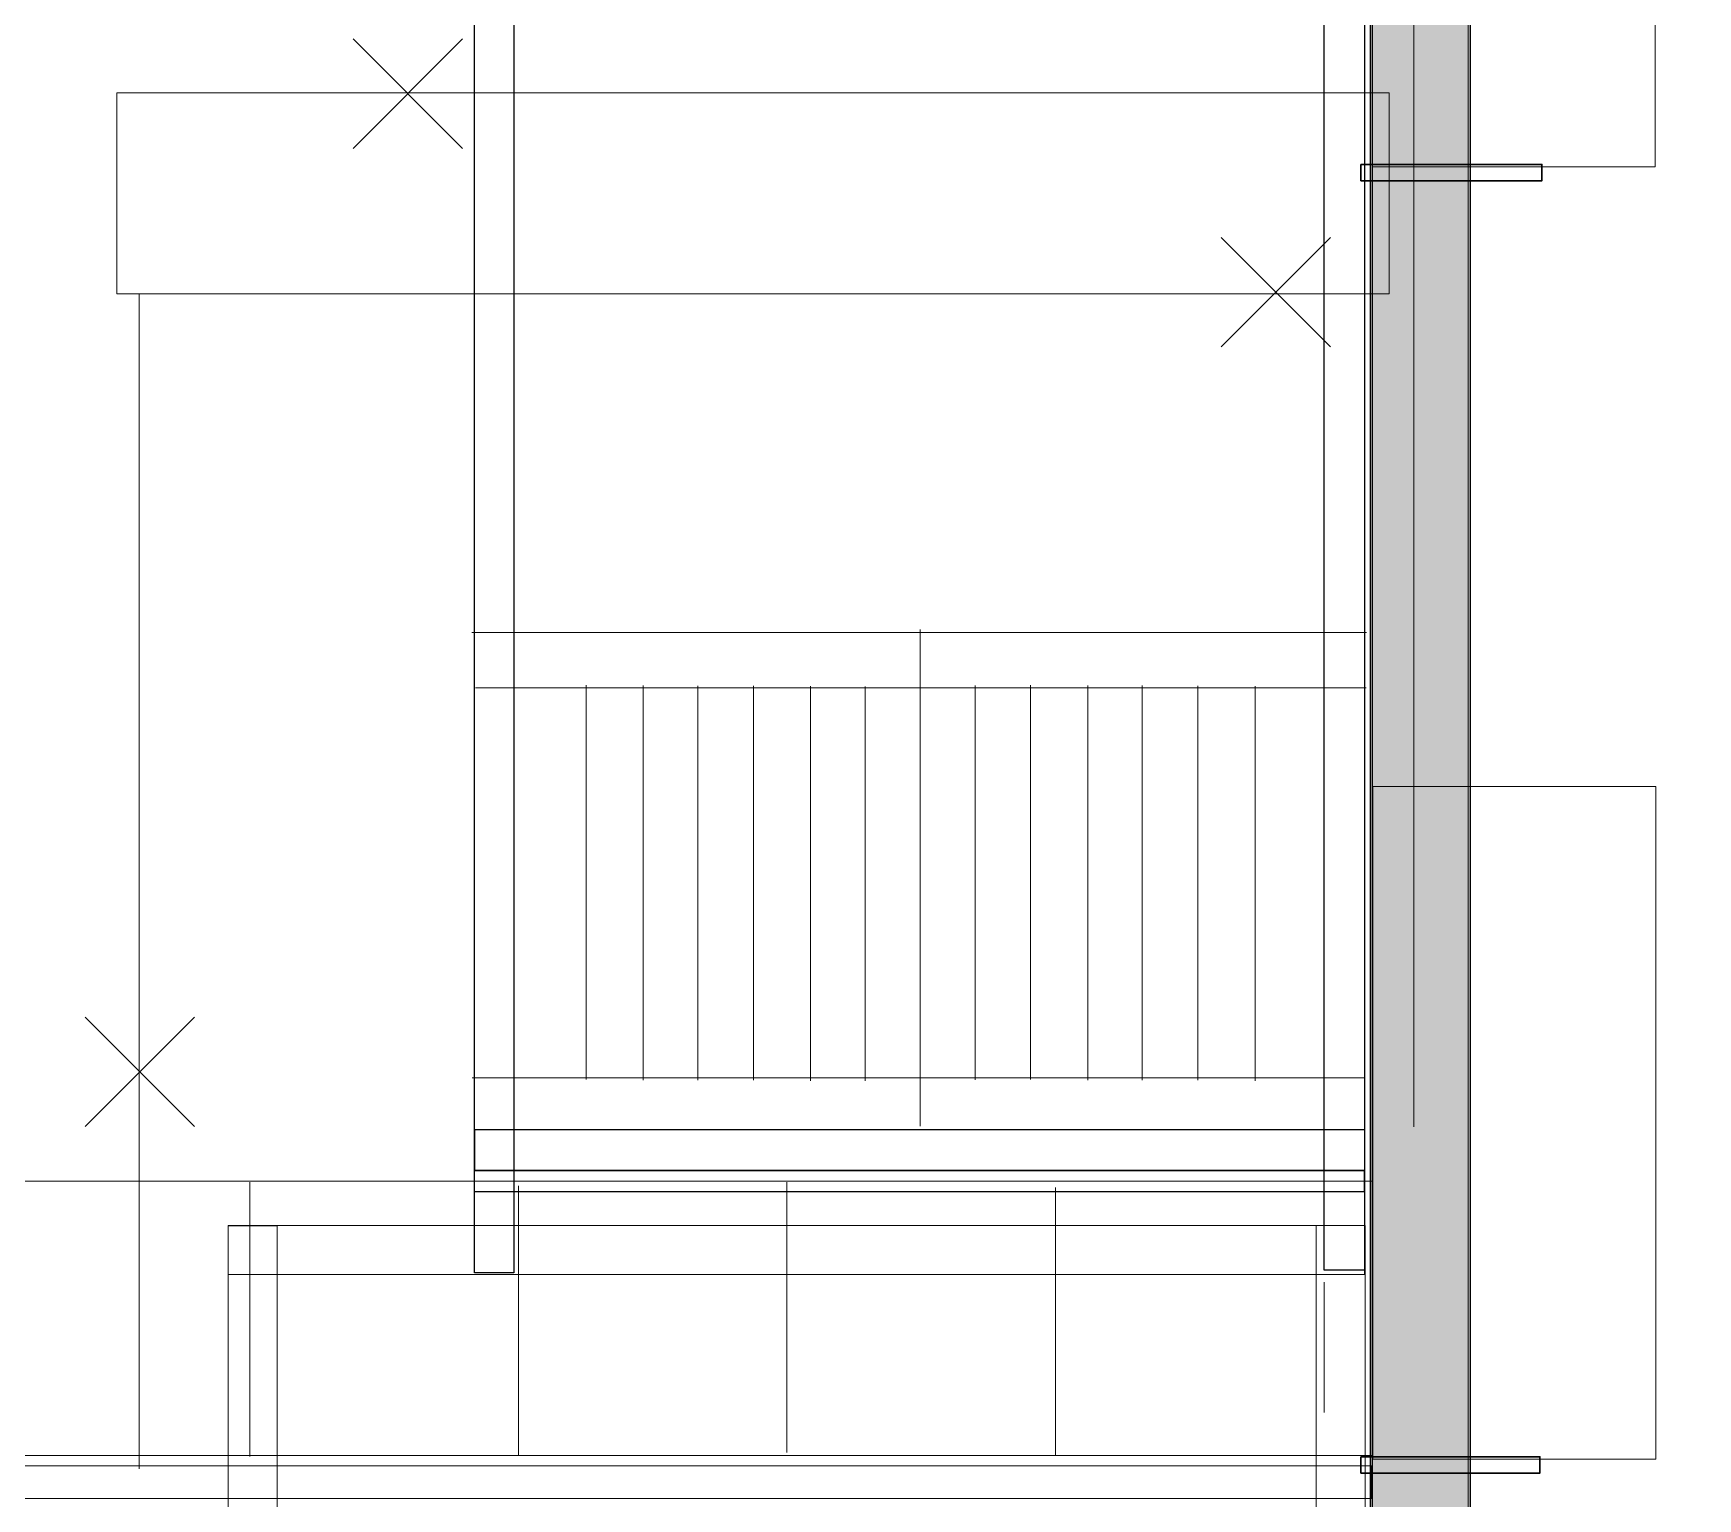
# Model space of a CAD drawing. Header units: millimetres. Extents: x 8 to 41779, y 4087 to 28530.
# Drawn here: x 15847 to 19565, y 11686 to 14960 of the extents above; entities that cross this region are included whole.
import ezdxf

# ---------------------------------------------------------------- set-up
doc = ezdxf.new("R2010")
doc.units = ezdxf.units.MM
doc.header["$LTSCALE"] = 50
doc.linetypes.add('PDF_56-4_56-4_0-0_0-0', pattern=[112.8, 56.4, -56.4, 0, 0])
for name, color, linetype in [('01_Daemmung_neu', 9, 'Continuous'), ('05_Linien_stark', 7, 'Continuous'), ('06_Linien_fein', 3, 'Continuous')]:
    doc.layers.add(name, color=color, linetype=linetype)

msp = doc.modelspace()

# ---------------------------------------------------------------- hatches: boundary and pattern name
at = {"layer": '01_Daemmung_neu'}
msp.add_hatch(color=7, dxfattribs=at).paths.add_polyline_path([(18834.3, 16706.2), (19056.6, 16706.2), (19056.6, 8604.8), (18834.3, 8604.8)])

# ---------------------------------------------------------------- linework, layer by layer
msp.add_lwpolyline([(18834.3, 16706.2), (19056.6, 16706.2), (19056.6, 8604.8), (18834.3, 8604.8)], close=True, dxfattribs=at)
at = {"layer": '05_Linien_stark', "lineweight": 15}
for p, q in [((16826.4, 13621.1), (18825.1, 13621.1)), ((17827.8, 13628), (17827.8, 12518)), ((16835, 13497.1), (18824.6, 13497.1)), ((17081.8, 13503.5), (17081.8, 12622.2)), ((17209.6, 13502.4), (17209.6, 12621.1)), ((17331.3, 13502.3), (17331.3, 12621)), ((17455.6, 13502), (17455.6, 12620.7)), ((17583.4, 13500.9), (17583.4, 12619.6)), ((17705.1, 13500.8), (17705.1, 12619.5)), ((17950.7, 13502.7), (17950.7, 12621.4)), ((18074.5, 13503.6), (18074.5, 12622.2)), ((18202.3, 13502.5), (18202.3, 12621.2)), ((18324, 13502.4), (18324, 12621)), ((18448.3, 13502.1), (18448.3, 12620.8)), ((18576.1, 13501), (18576.1, 12619.7)), ((16827.7, 12625.9), (18821.4, 12625.9))]:
    msp.add_line(p, q, dxfattribs=at)
at = {"layer": '05_Linien_stark', "lineweight": 25}
for points in [[(16832.6, 19283), (16920.2, 19283), (16920.2, 12190.4), (16832.6, 12190.4)], [(18730.1, 19282.2), (18820.9, 19282.2), (18820.9, 12196.3), (18730.1, 12196.3)], [(16833.2, 12510.5), (18820.2, 12510.5), (18820.2, 12419.1), (16833.2, 12419.1)], [(16832.5, 12419.1), (18819.6, 12419.1), (18819.6, 12371), (16832.5, 12371)]]:
    msp.add_lwpolyline(points, close=True, dxfattribs=at)
at = {"layer": '05_Linien_stark', "lineweight": 18}
for points in [[(18837.9, 18081.1), (30434.6, 18081.1), (30434.6, 7255.9), (18837.9, 7255.9)], [(18838.7, 16701.8), (19052.2, 16701.8), (19052.2, 8609.3), (18838.7, 8609.3)], [(18837.5, 16152.7), (19470.1, 16152.7), (19470.1, 14661.5), (18837.5, 14661.5)], [(18839.1, 13277.1), (19471.2, 13277.1), (19471.2, 11773.7), (18839.1, 11773.7)]]:
    msp.add_lwpolyline(points, close=True, dxfattribs=at)
at = {"layer": '05_Linien_stark', "lineweight": 15}
msp.add_lwpolyline([(16033.5, 14826.6), (18876, 14826.6), (18876, 14377.5), (16033.5, 14377.5)], close=True, dxfattribs=at)
at = {"layer": '05_Linien_stark', "lineweight": 30}
for points in [[(18812.5, 14666.9), (19216.8, 14666.9), (19216.8, 14630.5), (18812.5, 14630.5)], [(18812.7, 11779.4), (19212.5, 11779.4), (19212.5, 11743), (18812.7, 11743)]]:
    msp.add_lwpolyline(points, close=True, dxfattribs=at)
at = {"layer": '05_Linien_stark', "lineweight": 20}
for points in [[(5546.8, 12395), (18838.7, 12395), (18838.7, 11782.5), (5546.8, 11782.5)], [(16282.2, 12295.9), (18820.3, 12295.9), (18820.3, 12186.8), (16282.2, 12186.8)], [(16282.2, 12295.3), (16391.6, 12295.3), (16391.6, 8625.1), (16282.2, 8625.1)], [(18712.9, 12295.8), (18822.3, 12295.8), (18822.3, 8488.5), (18712.9, 8488.5)], [(5546.5, 11759.2), (18836.1, 11759.2), (18836.1, 11686.2), (5546.5, 11686.2)]]:
    msp.add_lwpolyline(points, close=True, dxfattribs=at)
at = {"layer": '06_Linien_fein', "linetype": 'PDF_56-4_56-4_0-0_0-0', "lineweight": 9}
msp.add_line((18930.9, 15336.4), (18930.9, 8422.5), dxfattribs=at)
at = {"layer": '06_Linien_fein', "lineweight": 9}
for p, q in [((16805.6, 14702.9), (16561.4, 14947.2)), ((16805.6, 14947.2), (16561.4, 14702.9)), ((18744.8, 14259.6), (18500.6, 14503.9)), ((18744.8, 14503.9), (18500.6, 14259.6)), ((16083.3, 11752.2), (16083.3, 14377.2)), ((16207.5, 12517.5), (15963.3, 12761.8)), ((16207.5, 12761.8), (15963.3, 12517.5)), ((16331, 11780.1), (16331, 12392.7)), ((16930.9, 11781.6), (16930.9, 12385.1)), ((17530.1, 11789), (17530.1, 12393.3)), ((18130.1, 11783.8), (18130.1, 12381)), ((18730.1, 11878.5), (18730.1, 12169.2))]:
    msp.add_line(p, q, dxfattribs=at)

doc.saveas('drawing.dxf')
